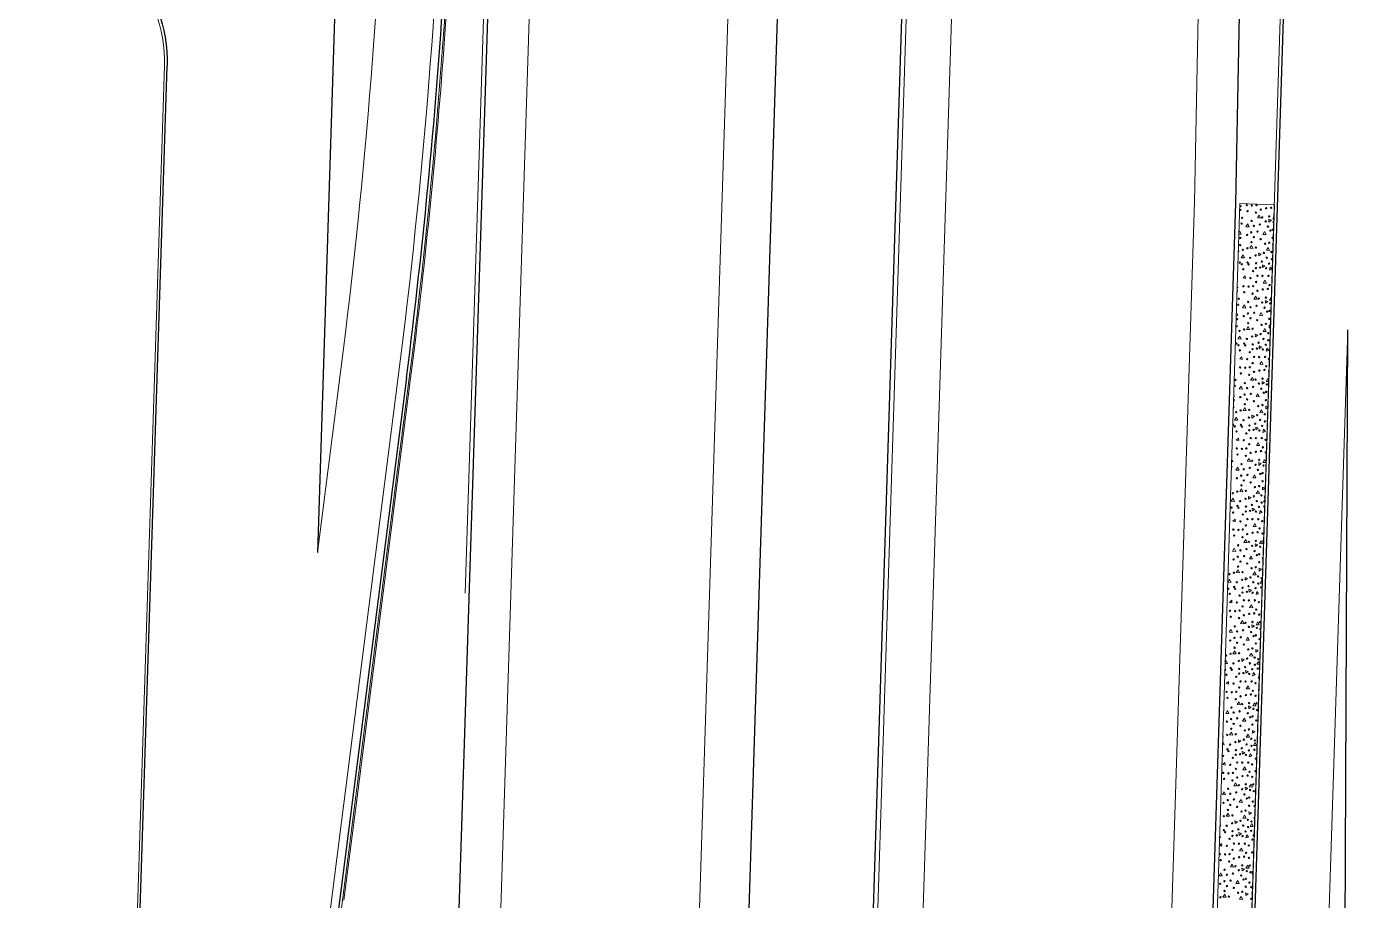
# Model space of a CAD drawing. Extents: x 2536801 to 2538856, y 7112140 to 7131569.
# Drawn here: x 2537745.4 to 2538069.6, y 7118671.3 to 7118882.1 of the extents above; entities that cross this region are included whole.
import ezdxf

# ---------------------------------------------------------------- set-up
doc = ezdxf.new("R2010")
doc.units = 0
doc.header["$LTSCALE"] = 100
doc.header["$MEASUREMENT"] = 0
for name, color, linetype, lineweight in [('D_BOC_FR', 3, 'Continuous', 13), ('D_BOC_RMP', 1, 'Continuous', 13), ('D_CTB_1', 2, 'Continuous', 0), ('D_DRVWY_1', 6, 'Continuous', 30), ('D_EOS_ML', 7, 'Continuous', 30), ('D_EOT_ML', 7, 'Continuous', 13), ('D_EOT_RMP', 1, 'Continuous', 13), ('D_FOC_FR', 3, 'Continuous', 30), ('D_FOC_RMP', 1, 'Continuous', 30), ('D_MBGF', 20, 'Continuous', 0), ('D_RIPRAP_1', 7, 'Continuous', 0)]:
    doc.layers.add(name, color=color, linetype=linetype, lineweight=lineweight)
doc.linetypes.add('mbgf', pattern='A,1,-0.5,[46,dgnlstyle-BGELINES.shx,S=0.008,R=0,X=0,Y=0],-0.5,1', length=3)

msp = doc.modelspace()

# ---------------------------------------------------------------- linework, layer by layer
at = {"layer": 'D_BOC_FR', "lineweight": 0}
for p, q in [((2538050.82, 7118969.47), (2538032.76, 7118402.62)), ((2537759.04, 7118259.09), (2537778.59, 7118872.67))]:
    msp.add_line(p, q, dxfattribs=at)
at = {"layer": 'D_BOC_FR', "color": 1, "lineweight": 0}
msp.add_arc((2536347.2, 7118987.92), 1502.67, 352.71175, 356.47754, dxfattribs=at)
at = {"layer": 'D_BOC_RMP', "lineweight": 0}
msp.add_line((2537837.73, 7118797.29), (2537819.91, 7118657.99), dxfattribs=at)
at = {"layer": 'D_CTB_1', "linetype": 'Continuous', "lineweight": 0, "ltscale": 0.025}
for p, q in [((2537937.91, 7118262.38), (2538010.07, 7120527.23)), ((2537851.24, 7118745.39), (2537870.99, 7119365.03))]:
    msp.add_line(p, q, dxfattribs=at)
at = {"layer": 'D_DRVWY_1', "lineweight": 0, "extrusion": (0, 0, -1)}
msp.add_arc((-2537744.28, 7118873.76), 34.33, 91.8249, 181.8249, dxfattribs=at)
at = {"layer": 'D_DRVWY_1', "extrusion": (0, 0, -1)}
msp.add_arc((-2537744.28, 7118873.76), 35, 91.8249, 181.8249, dxfattribs=at)
at = {"layer": 'D_EOS_ML'}
for p, q in [((2537858.55, 7116745.35), (2538220.42, 7128102.78)), ((2537888.54, 7116744.4), (2538250.41, 7128101.82)), ((2538037.33, 7118839.46), (2538057.19, 7119839.34)), ((2537794.68, 7116938.8), (2537871.99, 7119365)), ((2538005.14, 7117828.95), (2538037.33, 7118839.51))]:
    msp.add_line(p, q, dxfattribs=at)
at = {"layer": 'D_EOT_ML'}
for p, q in [((2537846.56, 7116745.74), (2538208.43, 7128103.16)), ((2537900.53, 7116744.02), (2538262.4, 7128101.44)), ((2538047.19, 7119839.66), (2538027.34, 7118839.78)), ((2537798.59, 7116747.27), (2537892.98, 7119709.78)), ((2537981.68, 7117406.69), (2538027.34, 7118839.83))]:
    msp.add_line(p, q, dxfattribs=at)
at = {"layer": 'D_EOT_RMP'}
for p, q in [((2538064.38, 7118808.98), (2538035.25, 7117894.55)), ((2537821.2, 7118799.41), (2537815.54, 7118755.15)), ((2537835.08, 7118797.63), (2537817.27, 7118658.33))]:
    msp.add_line(p, q, dxfattribs=at)
for radius in [1486, 1500]:
    msp.add_arc((2536347.2, 7118987.92), radius, 352.71175, 358.17507, dxfattribs=at)
at = {"layer": 'D_FOC_FR'}
for p, q in [((2537828, 7119146.33), (2537815.54, 7118755.15)), ((2538051.48, 7118969.45), (2538033.42, 7118402.6)), ((2537754.01, 7118080.2), (2537779.26, 7118872.64)), ((2538063.38, 7118567.02), (2538064.38, 7118808.98))]:
    msp.add_line(p, q, dxfattribs=at)
at = {"layer": 'D_FOC_FR', "color": 1}
msp.add_line((2537837.07, 7118797.38), (2537819.25, 7118658.08), dxfattribs=at)
at = {"layer": 'D_FOC_RMP'}
msp.add_arc((2536347.2, 7118987.92), 1502, 352.71175, 356.47679, dxfattribs=at)
at = {"layer": 'D_MBGF', "linetype": 'mbgf', "lineweight": 13, "ltscale": 0.025}
for p, q in [((2537838.06, 7118797.25), (2537825.12, 7118696.08)), ((2537825.12, 7118696.08), (2537821.95, 7118671.28))]:
    msp.add_line(p, q, dxfattribs=at)
for start, end in [(355.76146, 356.47679), (352.71175, 355.76146)]:
    msp.add_arc((2536347.2, 7118987.92), 1503, start, end, dxfattribs=at)
at = {"layer": 'D_RIPRAP_1', "color": 7, "linetype": 'Continuous', "lineweight": 0}
for p, q in [((2538039.09, 7118821.49), (2538039.61, 7118821.99)), ((2538039.61, 7118821.99), (2538039.67, 7118821.36)), ((2538039.67, 7118821.36), (2538039.09, 7118821.49)), ((2538038.28, 7118801.91), (2538038.8, 7118802.4)), ((2538038.8, 7118802.4), (2538038.86, 7118801.77)), ((2538038.86, 7118801.77), (2538038.28, 7118801.91)), ((2538037.47, 7118782.32), (2538037.99, 7118782.82)), ((2538037.99, 7118782.82), (2538038.05, 7118782.19)), ((2538038.05, 7118782.19), (2538037.47, 7118782.32)), ((2538036.66, 7118762.74), (2538037.17, 7118763.23)), ((2538037.23, 7118762.6), (2538036.66, 7118762.74)), ((2538037.17, 7118763.23), (2538037.23, 7118762.6)), ((2538035.84, 7118743.15), (2538036.36, 7118743.65)), ((2538036.42, 7118743.02), (2538035.84, 7118743.15)), ((2538036.36, 7118743.65), (2538036.42, 7118743.02)), ((2538035.03, 7118723.57), (2538035.55, 7118724.06)), ((2538035.61, 7118723.43), (2538035.03, 7118723.57)), ((2538035.55, 7118724.06), (2538035.61, 7118723.43)), ((2538034.22, 7118703.98), (2538034.73, 7118704.48)), ((2538034.8, 7118703.85), (2538034.22, 7118703.98)), ((2538034.73, 7118704.48), (2538034.8, 7118703.85)), ((2538033.4, 7118684.4), (2538033.92, 7118684.89)), ((2538033.98, 7118684.26), (2538033.4, 7118684.4)), ((2538033.92, 7118684.89), (2538033.98, 7118684.26))]:
    msp.add_line(p, q, dxfattribs=at)
at = {"layer": 'D_RIPRAP_1', "color": 7, "lineweight": 0, "flags": 128}
msp.add_lwpolyline([(2538046.67, 7118839.13), (2538038.33, 7118839.48), (2538038.33, 7118839.46), (2538038.33, 7118839.44), (2538038.33, 7118839.44), (2538019.58, 7118250.97), (2538027.58, 7118250.64), (2538028.02, 7118264.51), (2538028.36, 7118264.5), (2538032.76, 7118402.62), (2538046.67, 7118839.13)], dxfattribs=at)
at = {"layer": 'D_RIPRAP_1', "color": 7, "linetype": 'Continuous', "lineweight": 0, "flags": 128}
for points in [[(2538038.32, 7118839.03), (2538038.71, 7118838.88), (2538038.31, 7118838.58)], [(2538046.55, 7118835.67), (2538046.29, 7118835.68), (2538046.57, 7118836.11)], [(2538038.11, 7118832.45), (2538038.31, 7118832.76), (2538038.65, 7118832.03), (2538038.1, 7118832.06)], [(2538046.35, 7118829.11), (2538046.25, 7118829.04), (2538046.22, 7118829.71), (2538046.36, 7118829.65)], [(2538037.69, 7118819.37), (2538037.9, 7118819.29), (2538037.69, 7118819.13)], [(2538045.93, 7118816.07), (2538045.48, 7118816.09), (2538045.92, 7118816.79), (2538045.95, 7118816.72)], [(2538037.5, 7118813.17), (2538037.83, 7118812.45), (2538037.47, 7118812.46)], [(2538045.73, 7118809.67), (2538045.44, 7118809.46), (2538045.41, 7118810.13), (2538045.74, 7118810)], [(2538037.07, 7118799.72), (2538037.09, 7118799.71), (2538037.07, 7118799.69)], [(2538045.31, 7118796.48), (2538044.67, 7118796.51), (2538045.11, 7118797.2), (2538045.32, 7118796.76)], [(2538036.86, 7118793.21), (2538037.02, 7118792.86), (2538036.85, 7118792.87)], [(2538045.11, 7118790.22), (2538044.63, 7118789.87), (2538044.59, 7118790.54), (2538045.11, 7118790.34)], [(2538045, 7118786.96), (2538044.84, 7118786.97), (2538045.01, 7118787.24)], [(2538044.38, 7118767.37), (2538044.03, 7118767.39), (2538044.4, 7118767.97)], [(2538035.42, 7118747.99), (2538035.86, 7118748.68), (2538036.19, 7118747.96), (2538035.42, 7118747.99)], [(2538043.75, 7118747.78), (2538043.22, 7118747.8), (2538043.65, 7118748.5), (2538043.77, 7118748.25)], [(2538034.81, 7118728.72), (2538035.04, 7118729.1), (2538035.38, 7118728.37), (2538034.8, 7118728.4)], [(2538043.13, 7118728.19), (2538042.4, 7118728.22), (2538042.84, 7118728.91), (2538043.13, 7118728.28)], [(2538034.19, 7118709.45), (2538034.23, 7118709.51), (2538034.57, 7118708.79), (2538034.17, 7118708.8)], [(2538042.14, 7118697.15), (2538042.12, 7118697.13), (2538042.08, 7118697.8), (2538042.16, 7118697.77)], [(2538033.56, 7118689.62), (2538033.76, 7118689.2), (2538033.55, 7118689.21)], [(2538041.52, 7118677.7), (2538041.31, 7118677.54), (2538041.27, 7118678.21), (2538041.53, 7118678.11)]]:
    msp.add_lwpolyline(points, dxfattribs=at)
for points in [[(2538043.33, 7118835.93), (2538042.55, 7118835.96), (2538042.99, 7118836.65)], [(2538045.35, 7118834.97), (2538045.31, 7118835.64), (2538045.93, 7118835.4)], [(2538040.58, 7118833.81), (2538039.8, 7118833.84), (2538040.24, 7118834.54)], [(2538044.65, 7118831.96), (2538043.87, 7118831.99), (2538044.31, 7118832.68)], [(2538041.5, 7118828.62), (2538040.72, 7118828.66), (2538041.16, 7118829.35)], [(2538045.51, 7118828.12), (2538044.73, 7118828.15), (2538045.17, 7118828.85)], [(2538039.45, 7118826.3), (2538038.67, 7118826.33), (2538039.11, 7118827.02)], [(2538042.88, 7118826.83), (2538042.84, 7118827.5), (2538043.46, 7118827.25)], [(2538043.81, 7118823.98), (2538043.77, 7118824.65), (2538044.39, 7118824.41)], [(2538046.11, 7118823.58), (2538045.48, 7118823.36), (2538045.68, 7118824.11)], [(2538044.72, 7118820.2), (2538043.94, 7118820.23), (2538044.38, 7118820.92)], [(2538042.52, 7118816.34), (2538041.74, 7118816.37), (2538042.18, 7118817.07)], [(2538044.54, 7118815.38), (2538044.5, 7118816.05), (2538045.12, 7118815.81)], [(2538039.76, 7118814.22), (2538038.99, 7118814.26), (2538039.43, 7118814.95)], [(2538043.84, 7118812.37), (2538043.06, 7118812.4), (2538043.5, 7118813.1)], [(2538040.68, 7118809.04), (2538039.91, 7118809.07), (2538040.35, 7118809.76)], [(2538044.7, 7118808.53), (2538043.92, 7118808.57), (2538044.36, 7118809.26)], [(2538038.63, 7118806.71), (2538037.86, 7118806.74), (2538038.29, 7118807.44)], [(2538042.07, 7118807.24), (2538042.03, 7118807.91), (2538042.65, 7118807.67)], [(2538043, 7118804.4), (2538042.96, 7118805.07), (2538043.58, 7118804.83)], [(2538045.3, 7118803.99), (2538044.67, 7118803.78), (2538044.87, 7118804.53)], [(2538043.91, 7118800.61), (2538043.13, 7118800.64), (2538043.57, 7118801.34)], [(2538041.7, 7118796.76), (2538040.93, 7118796.79), (2538041.37, 7118797.48)], [(2538043.72, 7118795.8), (2538043.69, 7118796.47), (2538044.3, 7118796.23)], [(2538038.95, 7118794.64), (2538038.17, 7118794.67), (2538038.61, 7118795.37)], [(2538043.02, 7118792.79), (2538042.25, 7118792.82), (2538042.68, 7118793.51)], [(2538039.87, 7118789.45), (2538039.09, 7118789.49), (2538039.53, 7118790.18)], [(2538043.89, 7118788.95), (2538043.11, 7118788.98), (2538043.55, 7118789.67)], [(2538037.82, 7118787.13), (2538037.04, 7118787.16), (2538037.48, 7118787.85)], [(2538041.25, 7118787.66), (2538041.22, 7118788.33), (2538041.83, 7118788.08)], [(2538042.18, 7118784.81), (2538042.15, 7118785.48), (2538042.76, 7118785.24)], [(2538044.49, 7118784.41), (2538043.85, 7118784.19), (2538044.06, 7118784.94)], [(2538043.1, 7118781.03), (2538042.32, 7118781.06), (2538042.76, 7118781.75)], [(2538040.89, 7118777.17), (2538040.11, 7118777.2), (2538040.55, 7118777.9)], [(2538042.91, 7118776.21), (2538042.88, 7118776.88), (2538043.49, 7118776.64)], [(2538044.63, 7118776.89), (2538043.86, 7118776.92), (2538044.29, 7118777.62)], [(2538038.14, 7118775.05), (2538037.36, 7118775.09), (2538037.8, 7118775.78)], [(2538042.21, 7118773.2), (2538041.43, 7118773.23), (2538041.87, 7118773.93)], [(2538039.06, 7118769.87), (2538038.28, 7118769.9), (2538038.72, 7118770.59)], [(2538043.07, 7118769.36), (2538042.3, 7118769.4), (2538042.74, 7118770.09)], [(2538043.82, 7118770.29), (2538043.78, 7118770.96), (2538044.4, 7118770.71)], [(2538037.01, 7118767.54), (2538036.23, 7118767.57), (2538036.67, 7118768.27)], [(2538040.44, 7118768.07), (2538040.4, 7118768.74), (2538041.02, 7118768.5)], [(2538041.37, 7118765.23), (2538041.33, 7118765.9), (2538041.95, 7118765.66)], [(2538043.68, 7118764.82), (2538043.04, 7118764.61), (2538043.25, 7118765.36)], [(2538042.28, 7118761.44), (2538041.5, 7118761.47), (2538041.94, 7118762.17)], [(2538040.08, 7118757.59), (2538039.3, 7118757.62), (2538039.74, 7118758.31)], [(2538042.1, 7118756.63), (2538042.06, 7118757.3), (2538042.68, 7118757.05)], [(2538043.82, 7118757.31), (2538043.04, 7118757.34), (2538043.48, 7118758.03)], [(2538037.33, 7118755.47), (2538036.55, 7118755.5), (2538036.99, 7118756.2)], [(2538041.4, 7118753.62), (2538040.62, 7118753.65), (2538041.06, 7118754.34)], [(2538038.25, 7118750.28), (2538037.47, 7118750.32), (2538037.91, 7118751.01)], [(2538042.26, 7118749.78), (2538041.48, 7118749.81), (2538041.92, 7118750.5)], [(2538043, 7118750.7), (2538042.97, 7118751.37), (2538043.58, 7118751.13)], [(2538039.63, 7118748.49), (2538039.59, 7118749.16), (2538040.21, 7118748.91)], [(2538040.56, 7118745.64), (2538040.52, 7118746.31), (2538041.14, 7118746.07)], [(2538042.86, 7118745.24), (2538042.23, 7118745.02), (2538042.43, 7118745.77)], [(2538041.47, 7118741.86), (2538040.69, 7118741.89), (2538041.13, 7118742.58)], [(2538039.27, 7118738), (2538038.49, 7118738.03), (2538038.93, 7118738.73)], [(2538041.29, 7118737.04), (2538041.25, 7118737.71), (2538041.87, 7118737.47)], [(2538043.01, 7118737.72), (2538042.23, 7118737.75), (2538042.67, 7118738.45)], [(2538036.51, 7118735.88), (2538035.74, 7118735.92), (2538036.18, 7118736.61)], [(2538040.58, 7118734.03), (2538039.81, 7118734.06), (2538040.25, 7118734.76)], [(2538037.43, 7118730.7), (2538036.66, 7118730.73), (2538037.09, 7118731.42)], [(2538041.45, 7118730.19), (2538040.67, 7118730.23), (2538041.11, 7118730.92)], [(2538042.19, 7118731.11), (2538042.15, 7118731.78), (2538042.77, 7118731.54)], [(2538038.81, 7118728.9), (2538038.78, 7118729.57), (2538039.39, 7118729.33)], [(2538039.74, 7118726.06), (2538039.71, 7118726.73), (2538040.32, 7118726.49)], [(2538042.05, 7118725.65), (2538041.41, 7118725.44), (2538041.62, 7118726.19)], [(2538040.66, 7118722.27), (2538039.88, 7118722.3), (2538040.32, 7118723)], [(2538038.45, 7118718.41), (2538037.68, 7118718.45), (2538038.11, 7118719.14)], [(2538040.47, 7118717.46), (2538040.44, 7118718.13), (2538041.05, 7118717.88)], [(2538042.19, 7118718.14), (2538041.42, 7118718.17), (2538041.86, 7118718.86)], [(2538035.7, 7118716.3), (2538034.92, 7118716.33), (2538035.36, 7118717.03)], [(2538039.77, 7118714.44), (2538038.99, 7118714.48), (2538039.43, 7118715.17)], [(2538036.62, 7118711.11), (2538035.84, 7118711.14), (2538036.28, 7118711.84)], [(2538041.38, 7118711.53), (2538041.34, 7118712.2), (2538041.96, 7118711.96)], [(2538038, 7118709.32), (2538037.96, 7118709.99), (2538038.58, 7118709.74)], [(2538040.63, 7118710.61), (2538039.86, 7118710.64), (2538040.3, 7118711.33)], [(2538042.37, 7118708.6), (2538041.59, 7118708.63), (2538042.03, 7118709.32)], [(2538038.93, 7118706.47), (2538038.9, 7118707.14), (2538039.51, 7118706.9)], [(2538041.24, 7118706.06), (2538040.6, 7118705.85), (2538040.81, 7118706.6)], [(2538039.84, 7118702.69), (2538039.07, 7118702.72), (2538039.51, 7118703.41)], [(2538037.64, 7118698.83), (2538036.86, 7118698.86), (2538037.3, 7118699.56)], [(2538039.66, 7118697.87), (2538039.62, 7118698.54), (2538040.24, 7118698.3)], [(2538041.38, 7118698.55), (2538040.6, 7118698.58), (2538041.04, 7118699.28)], [(2538034.89, 7118696.71), (2538034.11, 7118696.75), (2538034.55, 7118697.44)], [(2538038.96, 7118694.86), (2538038.18, 7118694.89), (2538038.62, 7118695.59)], [(2538035.81, 7118691.53), (2538035.03, 7118691.56), (2538035.47, 7118692.25)], [(2538040.56, 7118691.94), (2538040.53, 7118692.61), (2538041.14, 7118692.37)], [(2538037.19, 7118689.73), (2538037.15, 7118690.4), (2538037.77, 7118690.16)], [(2538039.82, 7118691.02), (2538039.04, 7118691.05), (2538039.48, 7118691.75)], [(2538041.55, 7118689.01), (2538040.78, 7118689.05), (2538041.22, 7118689.74)], [(2538038.12, 7118686.89), (2538038.08, 7118687.56), (2538038.7, 7118687.32)], [(2538040.42, 7118686.48), (2538039.79, 7118686.27), (2538039.99, 7118687.02)], [(2538039.03, 7118683.1), (2538038.25, 7118683.13), (2538038.69, 7118683.83)], [(2538036.83, 7118679.24), (2538036.05, 7118679.28), (2538036.49, 7118679.97)], [(2538038.85, 7118678.29), (2538038.81, 7118678.96), (2538039.43, 7118678.71)], [(2538040.57, 7118678.97), (2538039.79, 7118679), (2538040.23, 7118679.69)], [(2538034.07, 7118677.13), (2538033.3, 7118677.16), (2538033.74, 7118677.86)], [(2538038.15, 7118675.27), (2538037.37, 7118675.31), (2538037.81, 7118676)], [(2538034.99, 7118671.94), (2538034.22, 7118671.97), (2538034.66, 7118672.67)], [(2538039.75, 7118672.36), (2538039.72, 7118673.03), (2538040.33, 7118672.79)], [(2538039.01, 7118671.44), (2538038.23, 7118671.47), (2538038.67, 7118672.16)]]:
    msp.add_lwpolyline(points, close=True, dxfattribs=at)
at = {"layer": 'D_RIPRAP_1', "color": 7, "linetype": 'Continuous', "lineweight": 0}
for centre in [(2538040, 7118839.06), (2538041.25, 7118838.97), (2538042.33, 7118839.08), (2538043.36, 7118837.97), (2538044.65, 7118838.29), (2538045.87, 7118838.43), (2538038.73, 7118834.6), (2538038.88, 7118836.02), (2538040.2, 7118837.61), (2538041.16, 7118835.26), (2538042.21, 7118837.27), (2538043.74, 7118836.1), (2538044.56, 7118835.14), (2538045.43, 7118836.33), (2538040.07, 7118831.87), (2538041.09, 7118832.49), (2538041.71, 7118831.33), (2538041.71, 7118834.05), (2538042.59, 7118832.66), (2538043.15, 7118834.35), (2538045.12, 7118833.88), (2538045.71, 7118832.92), (2538046.24, 7118831.16), (2538046.27, 7118833.11), (2538038.37, 7118829.41), (2538038.46, 7118831.14), (2538039.05, 7118828.26), (2538040.15, 7118828.65), (2538041.14, 7118830.14), (2538042.21, 7118828.8), (2538043.35, 7118830.87), (2538044.41, 7118829.72), (2538045.41, 7118829.97), (2538038.3, 7118825.2), (2538038.78, 7118824.79), (2538040.18, 7118825.2), (2538040.44, 7118824.76), (2538040.83, 7118826.33), (2538042.13, 7118826.92), (2538042.24, 7118825.02), (2538043.67, 7118825.43), (2538044.14, 7118827.51), (2538044.83, 7118826.36), (2538045.38, 7118824.94), (2538045.96, 7118827.74), (2538046.01, 7118826.01), (2538039.14, 7118823.58), (2538040.89, 7118821.46), (2538041.52, 7118823.12), (2538042.21, 7118823.87), (2538042.57, 7118822), (2538043.26, 7118824), (2538043.78, 7118821.97), (2538044.66, 7118823.81), (2538045.22, 7118821.98), (2538039.18, 7118819.48), (2538040.43, 7118819.38), (2538041.52, 7118819.49), (2538042.23, 7118820.5), (2538042.55, 7118818.39), (2538043.84, 7118818.7), (2538045.06, 7118818.84), (2538045.52, 7118819.75), (2538037.92, 7118815.02), (2538038.07, 7118816.44), (2538039.38, 7118818.02), (2538040.34, 7118815.67), (2538041.4, 7118817.68), (2538042.93, 7118816.51), (2538043.75, 7118815.55), (2538044.61, 7118816.75), (2538045.67, 7118815.34), (2538039.25, 7118812.28), (2538040.27, 7118812.91), (2538040.9, 7118814.46), (2538040.89, 7118811.74), (2538041.78, 7118813.08), (2538042.34, 7118814.77), (2538044.3, 7118814.3), (2538044.9, 7118813.34), (2538045.46, 7118813.53), (2538037.65, 7118811.55), (2538038.24, 7118808.67), (2538039.33, 7118809.06), (2538040.33, 7118810.55), (2538041.39, 7118809.21), (2538042.54, 7118811.28), (2538043.59, 7118810.14), (2538044.6, 7118810.38), (2538045.43, 7118811.57), (2538037.49, 7118805.62), (2538039.37, 7118805.62), (2538040.02, 7118806.74), (2538041.32, 7118807.34), (2538041.43, 7118805.43), (2538042.85, 7118805.85), (2538043.33, 7118807.92), (2538044.01, 7118806.77), (2538044.57, 7118805.35), (2538045.15, 7118808.15), (2538045.2, 7118806.42), (2538037.97, 7118805.21), (2538038.33, 7118804), (2538039.63, 7118805.18), (2538040.7, 7118803.53), (2538041.39, 7118804.28), (2538041.76, 7118802.42), (2538042.45, 7118804.41), (2538042.97, 7118802.38), (2538043.84, 7118804.22), (2538044.41, 7118802.4), (2538038.37, 7118799.89), (2538039.62, 7118799.8), (2538040.07, 7118801.87), (2538040.7, 7118799.91), (2538041.42, 7118800.91), (2538041.74, 7118798.8), (2538043.03, 7118799.12), (2538044.24, 7118799.26), (2538044.71, 7118800.16), (2538037.25, 7118796.85), (2538038.57, 7118798.44), (2538039.53, 7118796.09), (2538040.59, 7118798.09), (2538042.12, 7118796.93), (2538042.94, 7118795.97), (2538043.8, 7118797.16), (2538044.85, 7118795.76), (2538037.11, 7118795.43), (2538038.44, 7118792.7), (2538039.46, 7118793.32), (2538040.08, 7118794.88), (2538040.96, 7118793.49), (2538041.52, 7118795.18), (2538043.49, 7118794.71), (2538044.09, 7118793.75), (2538044.65, 7118793.94), (2538037.43, 7118789.09), (2538038.52, 7118789.48), (2538039.51, 7118790.97), (2538040.08, 7118792.15), (2538040.58, 7118789.63), (2538041.72, 7118791.7), (2538042.78, 7118790.55), (2538043.78, 7118790.8), (2538044.62, 7118791.99), (2538038.56, 7118786.03), (2538039.2, 7118787.16), (2538040.5, 7118787.75), (2538040.62, 7118785.85), (2538042.04, 7118786.26), (2538042.51, 7118788.34), (2538043.2, 7118787.19), (2538044.33, 7118788.57), (2538044.39, 7118786.84), (2538037.15, 7118785.62), (2538037.51, 7118784.41), (2538038.81, 7118785.59), (2538039.89, 7118783.95), (2538040.58, 7118784.7), (2538040.95, 7118782.83), (2538041.63, 7118784.83), (2538042.16, 7118782.79), (2538043.03, 7118784.64), (2538043.6, 7118782.81), (2538043.75, 7118785.77), (2538037.56, 7118780.31), (2538038.81, 7118780.21), (2538039.26, 7118782.29), (2538039.89, 7118780.32), (2538040.6, 7118781.33), (2538042.21, 7118779.53), (2538043.43, 7118779.67), (2538043.9, 7118780.58), (2538044.54, 7118782.37), (2538044.58, 7118779.37), (2538037.76, 7118778.85), (2538038.72, 7118776.5), (2538039.77, 7118778.51), (2538040.93, 7118779.22), (2538041.3, 7118777.34), (2538042.13, 7118776.38), (2538042.99, 7118777.58), (2538044.04, 7118776.17), (2538037.63, 7118773.11), (2538038.65, 7118773.74), (2538039.27, 7118775.29), (2538040.15, 7118773.91), (2538040.71, 7118775.6), (2538042.68, 7118775.13), (2538043.27, 7118774.17), (2538043.83, 7118774.36), (2538037.71, 7118769.89), (2538038.7, 7118771.38), (2538039.27, 7118772.57), (2538039.77, 7118770.04), (2538040.91, 7118772.11), (2538041.97, 7118770.97), (2538042.97, 7118771.21), (2538043.81, 7118772.4), (2538036.61, 7118769.5), (2538037.74, 7118766.45), (2538038.39, 7118767.57), (2538039.69, 7118768.17), (2538041.23, 7118766.68), (2538041.7, 7118768.75), (2538042.39, 7118767.6), (2538043.52, 7118768.98), (2538043.57, 7118767.25), (2538036.34, 7118766.04), (2538036.7, 7118764.83), (2538038, 7118766.01), (2538039.08, 7118764.36), (2538039.77, 7118765.11), (2538039.81, 7118766.26), (2538040.14, 7118763.25), (2538040.82, 7118765.24), (2538041.34, 7118763.21), (2538042.22, 7118765.05), (2538042.78, 7118763.23), (2538042.94, 7118766.18), (2538036.75, 7118760.72), (2538037.99, 7118760.63), (2538038.45, 7118762.7), (2538039.08, 7118760.74), (2538039.79, 7118761.74), (2538041.4, 7118759.95), (2538042.62, 7118760.09), (2538043.08, 7118760.99), (2538043.72, 7118762.79), (2538036.95, 7118759.27), (2538037.9, 7118756.92), (2538038.96, 7118758.92), (2538040.11, 7118759.63), (2538040.49, 7118757.76), (2538041.31, 7118756.8), (2538042.18, 7118757.99), (2538043.77, 7118759.78), (2538036.82, 7118753.53), (2538037.83, 7118754.15), (2538038.46, 7118755.71), (2538039.34, 7118754.32), (2538039.9, 7118756.01), (2538041.87, 7118755.54), (2538042.46, 7118754.58), (2538043.02, 7118754.77), (2538043.23, 7118756.59), (2538036.9, 7118750.3), (2538037.89, 7118751.8), (2538038.45, 7118752.98), (2538038.96, 7118750.46), (2538040.1, 7118752.53), (2538041.15, 7118751.38), (2538042.16, 7118751.63), (2538042.99, 7118752.82), (2538035.8, 7118749.92), (2538037.58, 7118747.99), (2538038.88, 7118748.58), (2538040.41, 7118747.09), (2538040.89, 7118749.17), (2538041.57, 7118748.01), (2538042.71, 7118749.4), (2538042.76, 7118747.67), (2538043.56, 7118748.99), (2538035.89, 7118745.24), (2538036.93, 7118746.86), (2538037.19, 7118746.42), (2538038.27, 7118744.78), (2538038.96, 7118745.53), (2538038.99, 7118746.67), (2538039.32, 7118743.66), (2538040.01, 7118745.66), (2538041.41, 7118745.47), (2538041.97, 7118743.64), (2538042.13, 7118746.59), (2538043.47, 7118746.75), (2538035.93, 7118741.14), (2538037.18, 7118741.04), (2538037.63, 7118743.12), (2538038.27, 7118741.15), (2538038.98, 7118742.16), (2538040.53, 7118743.62), (2538041.81, 7118740.5), (2538042.27, 7118741.41), (2538042.91, 7118743.2), (2538036.13, 7118739.68), (2538037.09, 7118737.33), (2538038.15, 7118739.34), (2538039.3, 7118740.05), (2538039.68, 7118738.17), (2538040.5, 7118737.21), (2538040.59, 7118740.36), (2538041.36, 7118738.41), (2538042.96, 7118740.2), (2538043.18, 7118738.35), (2538036, 7118733.94), (2538037.02, 7118734.57), (2538037.65, 7118736.12), (2538038.53, 7118734.74), (2538039.09, 7118736.43), (2538041.05, 7118735.96), (2538041.65, 7118735), (2538042.21, 7118735.19), (2538042.41, 7118737), (2538043.08, 7118734.23), (2538036.08, 7118730.72), (2538037.07, 7118732.21), (2538037.64, 7118733.4), (2538038.14, 7118730.87), (2538039.29, 7118732.94), (2538040.34, 7118731.8), (2538041.35, 7118732.04), (2538042.18, 7118733.23), (2538036.77, 7118728.4), (2538038.07, 7118729), (2538039.6, 7118727.51), (2538040.08, 7118729.58), (2538040.76, 7118728.43), (2538041.9, 7118729.81), (2538041.95, 7118728.08), (2538042.75, 7118729.41), (2538035.07, 7118725.66), (2538036.12, 7118727.28), (2538036.38, 7118726.84), (2538037.45, 7118725.19), (2538038.14, 7118725.94), (2538038.18, 7118727.09), (2538039.19, 7118726.07), (2538040.59, 7118725.88), (2538041.32, 7118727.01), (2538042.66, 7118727.16), (2538035.12, 7118721.55), (2538036.37, 7118721.46), (2538036.82, 7118723.53), (2538037.45, 7118721.57), (2538038.16, 7118722.57), (2538038.51, 7118724.08), (2538039.72, 7118724.04), (2538041.16, 7118724.06), (2538041.46, 7118721.82), (2538042.1, 7118723.62), (2538035.32, 7118720.1), (2538036.28, 7118717.75), (2538037.34, 7118719.75), (2538038.49, 7118720.46), (2538038.86, 7118718.59), (2538039.78, 7118720.78), (2538040.55, 7118718.82), (2538040.99, 7118720.92), (2538042.14, 7118720.61), (2538042.37, 7118718.77), (2538036.21, 7118714.98), (2538036.83, 7118716.54), (2538037.71, 7118715.15), (2538038.27, 7118716.84), (2538039.69, 7118717.63), (2538040.24, 7118716.37), (2538040.83, 7118715.41), (2538041.39, 7118715.6), (2538041.6, 7118717.42), (2538042.26, 7118714.65), (2538042.5, 7118717.14), (2538035.19, 7118714.36), (2538036.26, 7118712.63), (2538036.83, 7118713.81), (2538037.33, 7118711.29), (2538038.47, 7118713.36), (2538039.53, 7118712.21), (2538040.53, 7118712.46), (2538041.37, 7118713.65), (2538035.27, 7118711.13), (2538035.95, 7118708.82), (2538037.25, 7118709.41), (2538039.26, 7118710), (2538039.95, 7118708.84), (2538041.08, 7118710.23), (2538041.14, 7118708.5), (2538041.94, 7118709.82), (2538034.26, 7118706.07), (2538035.31, 7118707.69), (2538035.56, 7118707.25), (2538036.64, 7118705.61), (2538037.33, 7118706.36), (2538037.37, 7118707.5), (2538038.38, 7118706.49), (2538038.79, 7118707.92), (2538039.78, 7118706.3), (2538040.5, 7118707.42), (2538041.84, 7118707.58), (2538042.16, 7118705.44), (2538034.31, 7118701.97), (2538035.56, 7118701.87), (2538036.01, 7118703.95), (2538036.64, 7118701.98), (2538037.35, 7118702.99), (2538037.7, 7118704.49), (2538038.9, 7118704.45), (2538040.35, 7118704.47), (2538040.65, 7118702.24), (2538041.28, 7118704.03), (2538042.14, 7118702.38), (2538034.51, 7118700.51), (2538036.52, 7118700.17), (2538037.67, 7118700.88), (2538038.05, 7118699), (2538038.96, 7118701.19), (2538039.74, 7118699.24), (2538040.18, 7118701.33), (2538041.33, 7118701.03), (2538041.56, 7118699.18), (2538035.4, 7118695.4), (2538035.47, 7118698.16), (2538036.02, 7118696.95), (2538036.9, 7118695.57), (2538037.46, 7118697.26), (2538038.87, 7118698.04), (2538039.43, 7118696.79), (2538040.02, 7118695.83), (2538040.58, 7118696.02), (2538040.79, 7118697.83), (2538041.45, 7118695.06), (2538041.68, 7118697.56), (2538034.38, 7118694.77), (2538035.45, 7118693.04), (2538036.02, 7118694.23), (2538037.66, 7118693.77), (2538038.72, 7118692.63), (2538039.72, 7118692.87), (2538040.55, 7118694.06), (2538034.46, 7118691.55), (2538035.14, 7118689.23), (2538036.44, 7118689.83), (2538036.52, 7118691.7), (2538038.45, 7118690.41), (2538039.14, 7118689.26), (2538040.27, 7118690.64), (2538040.32, 7118688.91), (2538041.12, 7118690.24), (2538034.49, 7118688.11), (2538034.75, 7118687.67), (2538035.83, 7118686.02), (2538036.52, 7118686.77), (2538036.55, 7118687.92), (2538037.57, 7118686.9), (2538037.97, 7118688.34), (2538038.97, 7118686.71), (2538039.69, 7118687.84), (2538041.03, 7118687.99), (2538041.35, 7118685.86), (2538033.49, 7118682.38), (2538034.74, 7118682.29), (2538035.2, 7118684.36), (2538035.83, 7118682.39), (2538036.54, 7118683.4), (2538036.88, 7118684.91), (2538038.09, 7118684.87), (2538039.53, 7118684.89), (2538039.83, 7118682.65), (2538040.47, 7118684.45), (2538041.33, 7118682.79), (2538033.69, 7118680.93), (2538035.71, 7118680.58), (2538036.86, 7118681.29), (2538037.24, 7118679.42), (2538038.15, 7118681.61), (2538038.92, 7118679.65), (2538039.37, 7118681.75), (2538040.52, 7118681.44), (2538040.74, 7118679.6), (2538034.58, 7118675.81), (2538034.65, 7118678.58), (2538035.21, 7118677.37), (2538036.09, 7118675.98), (2538036.65, 7118677.67), (2538038.06, 7118678.46), (2538038.61, 7118677.2), (2538039.21, 7118676.24), (2538039.77, 7118676.43), (2538039.98, 7118678.25), (2538040.87, 7118677.97), (2538033.56, 7118675.19), (2538034.63, 7118673.46), (2538035.2, 7118674.64), (2538036.85, 7118674.19), (2538037.9, 7118673.04), (2538038.91, 7118673.29), (2538039.74, 7118674.48), (2538040.64, 7118675.48), (2538041.09, 7118674.35), (2538033.64, 7118671.96), (2538035.7, 7118672.12), (2538041.06, 7118671.57)]:
    msp.add_circle(centre, 0.163, dxfattribs=at)
for centre, start, end in [((2538038.41, 7118837.88), 214.7324, 141.6177), ((2538046.48, 7118834.93), 69.5653, 286.7848), ((2538037.93, 7118827.85), 279.3583, 76.9918), ((2538037.61, 7118821.57), 341.4477, 14.9024), ((2538037.71, 7118823.92), 323.1277, 33.2224), ((2538046.16, 7118821.54), 108.6365, 247.7136), ((2538037.6, 7118818.29), 288.9239, 67.4263), ((2538037.55, 7118809.83), 181.7979, 174.5522), ((2538045.35, 7118801.96), 34.2741, 322.076), ((2538045.4, 7118798.95), 92.1585, 264.1917), ((2538036.74, 7118790.24), 277.3547, 78.9954), ((2538036.83, 7118791.97), 263.7424, 92.6077), ((2538036.67, 7118786.03), 253.4566, 102.8935), ((2538045.09, 7118785.92), 137.5574, 218.7928), ((2538045.19, 7118788.16), 151.2485, 205.1017), ((2538036.44, 7118777.27), 235.9391, 120.411), ((2538044.81, 7118777.52), 129.1189, 227.2313), ((2538036.29, 7118775.85), 273.3536, 82.9965), ((2538044.7, 7118773.4), 141.7195, 214.6306), ((2538035.86, 7118766.45), 332.7921, 23.558), ((2538044.28, 7118766.33), 64.6902, 291.6599), ((2538044.37, 7118768.58), 72.7493, 283.6008), ((2538035.63, 7118757.68), 306.793, 49.5571), ((2538044, 7118757.94), 58.0255, 298.3246), ((2538043.89, 7118753.82), 67.4883, 288.8618), ((2538044.12, 7118756.31), 124.4623, 231.8878), ((2538035.53, 7118746.45), 194.9692, 161.381), ((2538043.79, 7118744.61), 144.5362, 211.8139), ((2538043.31, 7118736.73), 53.7212, 302.629), ((2538034.99, 7118730.33), 214.8472, 141.5029), ((2538034.71, 7118726.87), 279.7227, 76.6274), ((2538042.98, 7118725.03), 69.2076, 287.1425), ((2538042.96, 7118721.96), 97.1636, 259.1866), ((2538042.71, 7118713.52), 106.0855, 250.2646), ((2538034.17, 7118710.75), 288.9971, 67.353), ((2538042.69, 7118710.74), 131.258, 225.0921), ((2538042.49, 7118706.47), 105.3572, 250.9929), ((2538041.9, 7118693.93), 29.9584, 326.3918), ((2538041.87, 7118691.16), 59.8469, 296.5032), ((2538033.45, 7118686.49), 272.2933, 84.0568), ((2538041.67, 7118686.88), 28.6144, 327.7358), ((2538041.36, 7118673.05), 82.5985, 273.7516)]:
    msp.add_arc(centre, 0.163, start, end, dxfattribs=at)

doc.saveas('drawing.dxf')
